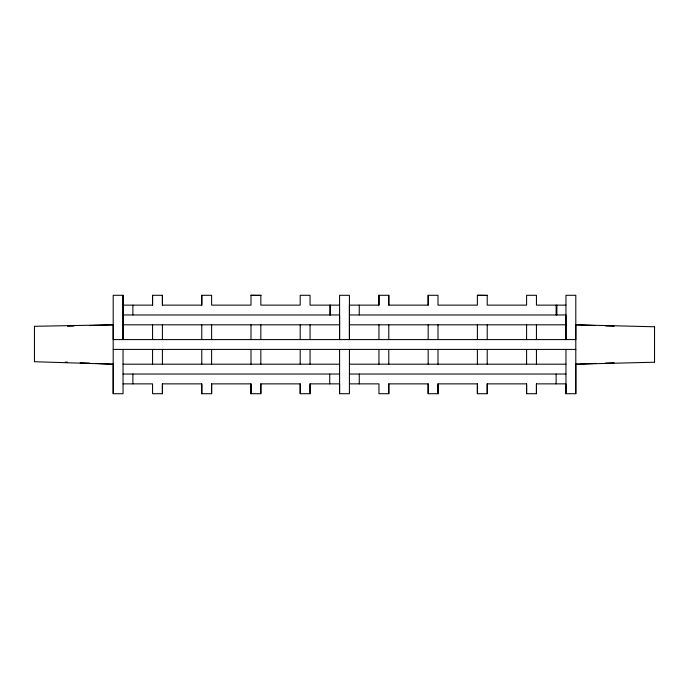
<?xml version="1.0" encoding="UTF-8"?>
<svg xmlns="http://www.w3.org/2000/svg" width="689" height="689" viewBox="0 0 689 689"><rect width="100%" height="100%" fill="white"/><g stroke="black" fill="none" stroke-linecap="round" stroke-linejoin="round"><path stroke-width="1.03" d="M123.038 349.418L123.038 393.712L113.194 393.712L113.194 364.257L96.167 363.439M123.038 295.288L123.038 339.582L123.038 295.288L113.194 295.288L113.194 339.582L575.806 339.582L575.806 295.288L565.962 295.288L565.962 339.582L565.962 314.968L349.418 314.968M123.038 305.132L152.562 305.132L152.562 295.288L162.406 295.288L162.406 305.132L201.782 305.132L201.782 295.288L211.618 295.288L211.618 305.132L250.994 305.132L250.994 295.288L260.838 295.374L250.994 295.288M123.038 383.876L152.562 383.868L152.562 393.712L162.406 393.712L162.406 383.868L201.782 383.876L201.782 393.712L211.618 393.712L211.618 383.868L250.994 383.868L250.994 393.712L260.838 393.712L260.838 383.868L300.206 383.868L300.206 393.712L310.05 393.712L310.05 383.868L339.582 383.868L339.582 393.712L349.418 393.712L349.418 349.418M162.406 305.132L162.406 295.288M201.782 393.712L201.782 383.876M260.838 295.288L260.838 305.132L300.206 305.132L300.206 295.288L310.05 295.288L310.05 305.132L339.582 305.132M123.038 314.968L339.582 314.968L339.582 339.582L339.582 295.288L349.418 295.288L349.418 339.582L349.418 305.132L378.95 305.132L378.95 295.288L388.794 295.288L388.794 305.132L428.162 305.132L428.162 295.288L438.006 295.288L438.006 305.132L477.374 305.132L477.382 295.288L487.218 295.374L477.382 295.288M349.418 383.876L378.95 383.868L378.95 393.712L388.794 393.712L388.794 383.868L428.162 383.876L428.162 393.712L438.006 393.712L438.006 383.868L477.382 383.868L477.382 393.712L487.218 393.712L487.218 383.868L526.594 383.868L526.594 393.712L536.438 393.712L536.438 383.868L565.962 383.868L565.962 393.712L575.806 393.712L575.806 324.812L654.533 326.784L654.55 327.766M388.794 305.132L388.794 295.288M428.162 393.712L428.162 383.876M487.218 295.288L487.218 305.132L526.594 305.132L526.594 295.288L536.438 295.288L536.438 305.132L565.962 305.132M575.806 393.712L575.806 364.257L596.028 363.43M575.806 364.188L654.533 362.216L654.533 326.784M654.533 362.216L654.55 361.234M605.597 363.069L614.114 362.75M67.436 326.241L73.818 326.043M89.785 325.544L113.194 324.812L113.194 393.712M113.194 324.812L34.45 326.293L34.45 361.725L113.194 364.188M123.038 324.812L339.582 324.812M349.418 324.812L565.962 324.812M113.194 349.418L575.806 349.418M123.038 364.188L339.582 364.188M349.418 364.188L565.962 364.188M123.038 374.032L339.582 374.032M349.418 374.032L565.962 374.032M575.806 324.812L594.96 325.535M605.605 325.931L614.114 326.25M65.309 362.087L67.436 362.181M80.208 362.741L89.785 363.163M565.962 349.418L565.962 393.712M556.893 305.132L556.893 314.968M556.118 305.132L556.118 314.968M556.118 374.032L556.118 383.868M536.438 324.812L536.438 339.582M536.438 349.418L536.438 364.188M536.438 383.868L536.438 393.712M526.594 324.812L526.594 339.582M526.594 349.418L526.594 364.188M526.594 383.868L526.594 393.712M487.218 324.812L487.218 339.582M487.218 349.418L487.218 364.188M487.218 383.868L487.218 393.712M477.382 324.812L477.382 339.582M477.382 349.418L477.382 364.188M477.382 383.868L477.382 393.712M438.006 324.812L438.006 339.582M438.006 349.418L438.006 364.188M438.006 383.868L438.006 393.712M428.162 295.288L428.162 305.132M428.162 324.812L428.162 339.582M428.162 349.418L428.162 364.188M388.794 324.812L388.794 339.582M388.794 349.418L388.794 364.188M388.794 383.868L388.794 393.712M378.95 295.288L378.95 305.132M378.95 324.812L378.95 339.582M378.95 349.418L378.95 364.188M359.262 305.132L359.262 314.968M359.262 374.032L359.262 383.868M339.582 349.418L339.582 393.712M330.505 305.132L330.505 314.968M329.738 305.132L329.738 314.968M329.738 374.032L329.738 383.868M310.05 324.812L310.05 339.582M310.05 349.418L310.05 364.188M310.05 383.868L310.05 393.712M300.206 324.812L300.206 339.582M300.206 349.418L300.206 364.188M300.206 383.868L300.206 393.712M260.838 324.812L260.838 339.582M260.838 349.418L260.838 364.188M260.838 383.868L260.838 393.712M250.994 324.812L250.994 339.582M250.994 349.418L250.994 364.188M250.994 383.868L250.994 393.712M211.618 324.812L211.618 339.582M211.618 349.418L211.618 364.188M211.618 383.868L211.618 393.712M201.782 295.288L201.782 305.132M201.782 324.812L201.782 339.582M201.782 349.418L201.782 364.188M162.406 324.812L162.406 339.582M162.406 349.418L162.406 364.188M162.406 383.868L162.406 393.712M152.562 295.288L152.562 305.132M152.562 324.812L152.562 339.582M152.562 349.418L152.562 364.188M132.882 305.132L132.882 314.968M132.882 374.032L132.882 383.868"/></g></svg>
